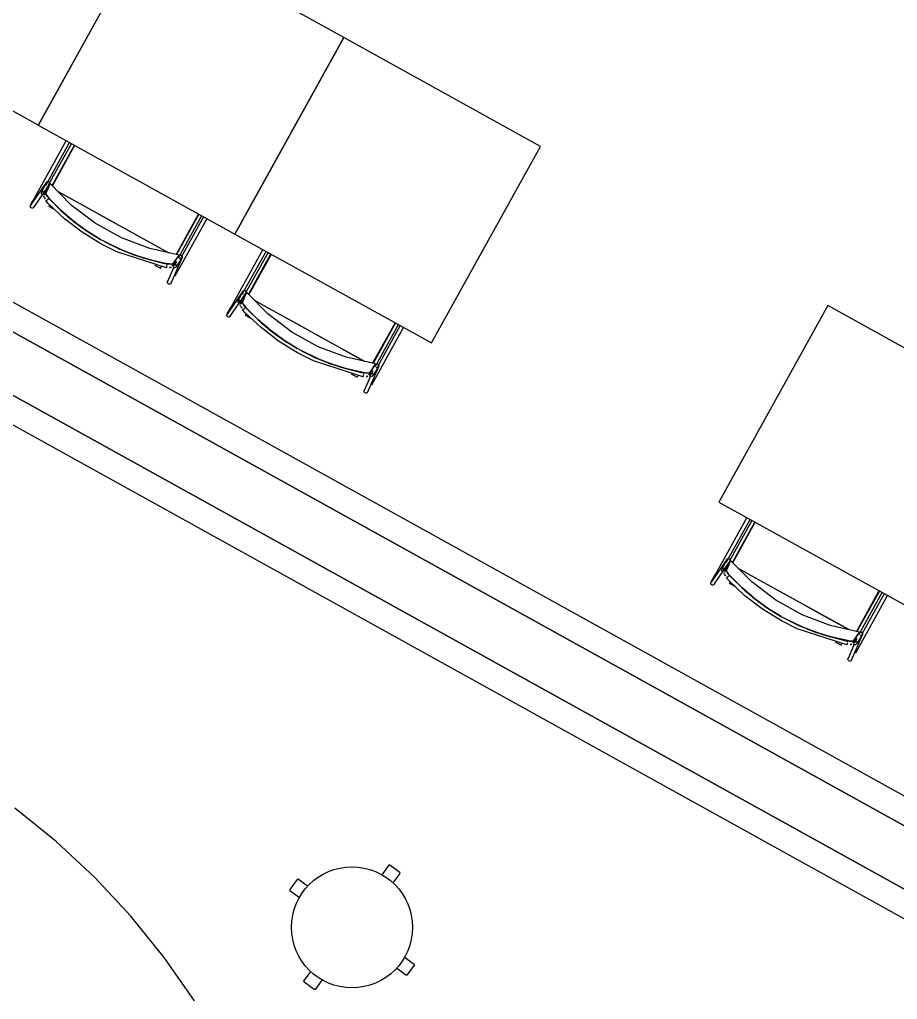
# Model space of a CAD drawing. Header units: metres. Extents: x 2.5 to 42.6, y 0.9 to 31.9.
# Drawn here: x 22.306 to 23.305, y 18.851 to 19.967 of the extents above; entities that cross this region are included whole.
import ezdxf

# ---------------------------------------------------------------- set-up
doc = ezdxf.new("R2010")
doc.units = ezdxf.units.M
doc.layers.add('ARREDI', color=9, linetype='Continuous')
doc.layers.add('PARETI_STRUTTURE', color=7, linetype='Continuous')

msp = doc.modelspace()

# ---------------------------------------------------------------- linework, layer by layer
at = {"layer": 'ARREDI'}
for points in [[(22.2275, 20.1946), (22.1034, 19.9708), (22.3273, 19.8467), (22.4513, 20.0706)], [(22.4513, 20.0706), (22.3272, 19.8467), (22.5511, 19.7226), (22.6752, 19.9465)], [(22.6752, 19.9465), (22.5511, 19.7226), (22.7749, 19.5986), (22.899, 19.8224)], [(23.2262, 19.6411), (23.1021, 19.4172), (23.3259, 19.2932), (23.45, 19.517)]]:
    msp.add_lwpolyline(points, close=True, dxfattribs=at)
for points in [[(22.3428, 19.778), (22.3683, 19.824)], [(22.4809, 19.6889), (22.4842, 19.6938), (22.4875, 19.6987), (22.4541, 19.7062), (22.422, 19.7184), (22.3921, 19.735), (22.3648, 19.7557), (22.3407, 19.7801), (22.3383, 19.7747), (22.3358, 19.7693), (22.336, 19.7684), (22.3367, 19.7669), (22.3381, 19.765), (22.3396, 19.7631)], [(22.3369, 19.7784), (22.3363, 19.7789), (22.336, 19.7796), (22.3359, 19.7803), (22.336, 19.781), (22.3362, 19.7815), (22.3362, 19.7815), (22.3364, 19.7817), (22.337, 19.7821), (22.3377, 19.7824)], [(22.3377, 19.7824), (22.3384, 19.7824), (22.3391, 19.7821), (22.3397, 19.7816), (22.34, 19.7809), (22.3402, 19.7802), (22.34, 19.7795)], [(22.3389, 19.7786), (22.3407, 19.7801)], [(22.3325, 19.7671), (22.3318, 19.7673), (22.3313, 19.7678), (22.3309, 19.7685), (22.3308, 19.7692), (22.3308, 19.7692), (22.3309, 19.7699), (22.331, 19.77), (22.3313, 19.7705), (22.3319, 19.771), (22.3326, 19.7712)], [(22.3326, 19.7712), (22.3333, 19.7712), (22.334, 19.7709), (22.3346, 19.7705), (22.335, 19.7698), (22.3351, 19.7691), (22.3351, 19.7691), (22.335, 19.7684), (22.3349, 19.7682), (22.3346, 19.7677), (22.334, 19.7673), (22.3333, 19.767)], [(22.3335, 19.7683), (22.3353, 19.7722), (22.336, 19.7737)], [(22.3396, 19.7631), (22.338, 19.7651), (22.3367, 19.767), (22.3359, 19.7684), (22.3358, 19.7693)], [(22.3366, 19.7751), (22.337, 19.776)], [(22.3494, 19.7712), (22.362, 19.7643), (22.3821, 19.7531), (22.4023, 19.7419), (22.4225, 19.7307), (22.4427, 19.7195), (22.4628, 19.7084), (22.4753, 19.7014)], [(22.4753, 19.7014), (22.3494, 19.7712)], [(22.3229, 19.7639), (22.3229, 19.7639)], [(22.3229, 19.7639), (22.323, 19.7639), (22.3232, 19.7638), (22.3237, 19.7635)], [(22.3237, 19.7635), (22.3242, 19.7632)], [(22.3338, 19.7644), (22.333, 19.7659)], [(22.333, 19.7659), (22.3337, 19.7645)], [(22.3351, 19.7625), (22.3343, 19.7637)], [(22.3343, 19.7637), (22.335, 19.7626)], [(22.3366, 19.7607), (22.3359, 19.7615)], [(22.336, 19.7602), (22.3362, 19.7604), (22.3366, 19.7607), (22.3371, 19.7611), (22.3377, 19.7616), (22.3382, 19.7621)], [(22.336, 19.7602), (22.336, 19.7602)], [(22.3382, 19.7621), (22.3387, 19.7626), (22.339, 19.7629), (22.3392, 19.763)], [(22.3832, 19.7257), (22.3681, 19.7366), (22.3533, 19.7493), (22.3396, 19.7631)], [(22.3397, 19.763), (22.3534, 19.7492), (22.3682, 19.7366), (22.3832, 19.7257)], [(22.3206, 19.7521), (22.3198, 19.7522), (22.3191, 19.7524), (22.3185, 19.7529), (22.3182, 19.7536), (22.3181, 19.7543), (22.3182, 19.7551), (22.3184, 19.7555), (22.3184, 19.7555), (22.3186, 19.7557), (22.3192, 19.7562), (22.3199, 19.7564)], [(22.3224, 19.7542), (22.3222, 19.7535), (22.322, 19.7531), (22.322, 19.753), (22.3218, 19.7528), (22.3213, 19.7524), (22.3206, 19.7522)], [(22.3401, 19.7561), (22.3397, 19.7555), (22.3394, 19.7549), (22.3392, 19.7545), (22.3391, 19.7543)], [(22.5101, 19.7454), (22.4846, 19.6994)], [(22.3982, 19.7165), (22.3839, 19.7252)], [(22.384, 19.7252), (22.3982, 19.7165)], [(22.4031, 19.7138), (22.4177, 19.7065)], [(22.4177, 19.7064), (22.4031, 19.7138)], [(22.4182, 19.7062), (22.436, 19.699), (22.4546, 19.6932), (22.4735, 19.6889)], [(22.4737, 19.6888), (22.4547, 19.6931), (22.4361, 19.699), (22.4183, 19.7062)], [(22.4845, 19.6912), (22.4836, 19.69), (22.4803, 19.6851)], [(22.4875, 19.6987), (22.4871, 19.6957), (22.4875, 19.6987)], [(22.4873, 19.6978), (22.4878, 19.6984), (22.4885, 19.6986), (22.4893, 19.6987), (22.49, 19.6985), (22.4906, 19.698), (22.491, 19.6974)], [(22.491, 19.6974), (22.4912, 19.6967), (22.4911, 19.6959), (22.491, 19.6957), (22.491, 19.6957), (22.4908, 19.6953), (22.4902, 19.6947), (22.4895, 19.6945), (22.4888, 19.6944), (22.488, 19.6946)], [(22.5666, 19.6539), (22.5921, 19.6999)], [(22.4664, 19.6837), (22.4666, 19.6839), (22.4668, 19.6843), (22.4671, 19.6849), (22.4675, 19.6855)], [(22.4734, 19.6864), (22.4733, 19.6857), (22.4732, 19.685), (22.4731, 19.6845), (22.4731, 19.6842), (22.4731, 19.6842), (22.4731, 19.6842), (22.4731, 19.6844)], [(22.4738, 19.6884), (22.4738, 19.6882), (22.4737, 19.6878), (22.4736, 19.6871)], [(22.4737, 19.6888), (22.4761, 19.6885), (22.4784, 19.6884), (22.4801, 19.6885), (22.4809, 19.6889)], [(22.4809, 19.6889), (22.4801, 19.6885), (22.4785, 19.6884), (22.4762, 19.6885), (22.4737, 19.6888)], [(22.4787, 19.6846), (22.4779, 19.6846), (22.4766, 19.6846)], [(22.4766, 19.6846), (22.4779, 19.6846)], [(22.4802, 19.6863), (22.4802, 19.687), (22.4805, 19.6875), (22.4806, 19.6877), (22.4811, 19.6882), (22.4811, 19.6882), (22.4818, 19.6884), (22.4825, 19.6885), (22.4832, 19.6882), (22.4838, 19.6878), (22.4842, 19.6872)], [(22.4842, 19.6872), (22.4844, 19.6864), (22.4843, 19.6857), (22.4841, 19.6852), (22.484, 19.685), (22.4835, 19.6846), (22.4835, 19.6845), (22.4828, 19.6843), (22.4821, 19.6842), (22.4813, 19.6845), (22.4807, 19.6849)], [(22.4744, 19.6668), (22.4743, 19.6676), (22.4744, 19.6683), (22.4744, 19.6685), (22.4744, 19.6686), (22.4747, 19.669), (22.4752, 19.6695)], [(22.4784, 19.6685), (22.4786, 19.6678), (22.4785, 19.6671), (22.4784, 19.6668), (22.4784, 19.6668), (22.4782, 19.6664), (22.4776, 19.6659), (22.4769, 19.6656), (22.4762, 19.6656), (22.4755, 19.6658), (22.4749, 19.6662), (22.4744, 19.6668)], [(22.4818, 19.6758), (22.4824, 19.6755)], [(22.4824, 19.6755), (22.4829, 19.6753), (22.4831, 19.6751)], [(22.4832, 19.6751), (22.4832, 19.6751)], [(22.5608, 19.6543), (22.5602, 19.6548), (22.5598, 19.6555), (22.5597, 19.6562), (22.5599, 19.657), (22.5601, 19.6574), (22.5601, 19.6574), (22.5602, 19.6576), (22.5608, 19.6581), (22.5615, 19.6583)], [(22.5615, 19.6583), (22.5623, 19.6583), (22.563, 19.658), (22.5635, 19.6575), (22.5639, 19.6569), (22.564, 19.6561), (22.5639, 19.6554)], [(22.5564, 19.643), (22.5557, 19.6433), (22.5551, 19.6437), (22.5547, 19.6444), (22.5546, 19.6451), (22.5546, 19.6452), (22.5548, 19.6458), (22.5548, 19.646), (22.5551, 19.6465), (22.5557, 19.6469), (22.5564, 19.6471)], [(22.5564, 19.6471), (22.5572, 19.6471), (22.5579, 19.6469), (22.5585, 19.6464), (22.5588, 19.6457), (22.5589, 19.645), (22.5589, 19.645), (22.5588, 19.6443), (22.5588, 19.6442), (22.5584, 19.6437), (22.5578, 19.6432), (22.5571, 19.643)], [(22.5574, 19.6442), (22.5591, 19.6481), (22.5598, 19.6496)], [(22.7047, 19.5648), (22.708, 19.5697), (22.7113, 19.5746), (22.6779, 19.5822), (22.6459, 19.5943), (22.6159, 19.611), (22.5886, 19.6317), (22.5645, 19.656), (22.5621, 19.6506), (22.5597, 19.6452), (22.5598, 19.6443), (22.5606, 19.6428), (22.5619, 19.6409), (22.5635, 19.6391)], [(22.5605, 19.6511), (22.5608, 19.652)], [(22.5628, 19.6545), (22.5645, 19.656)], [(22.5733, 19.6472), (22.5858, 19.6402), (22.6059, 19.6291), (22.6261, 19.6179), (22.6463, 19.6067), (22.6665, 19.5955), (22.6866, 19.5843), (22.6992, 19.5774)], [(22.6992, 19.5774), (22.5733, 19.6471)], [(22.5468, 19.6398), (22.5468, 19.6399), (22.5468, 19.6398), (22.5471, 19.6397), (22.5475, 19.6394)], [(22.5475, 19.6394), (22.5481, 19.6391)], [(22.5568, 19.6419), (22.5576, 19.6404)], [(22.5576, 19.6404), (22.5569, 19.6419)], [(22.5589, 19.6385), (22.5581, 19.6396)], [(22.5581, 19.6396), (22.5589, 19.6385)], [(22.5635, 19.6391), (22.5618, 19.641), (22.5605, 19.6429), (22.5598, 19.6444), (22.5597, 19.6452)], [(22.5605, 19.6366), (22.5598, 19.6375)], [(22.5599, 19.6361), (22.5598, 19.6361)], [(22.5599, 19.6361), (22.5601, 19.6363), (22.5605, 19.6366), (22.561, 19.6371), (22.5615, 19.6376), (22.5621, 19.6381)], [(22.5621, 19.6381), (22.5625, 19.6385), (22.5629, 19.6388), (22.563, 19.639)], [(22.622, 19.5924), (22.6078, 19.6011), (22.592, 19.6126), (22.5772, 19.6252), (22.5635, 19.6391)], [(22.5636, 19.639), (22.5773, 19.6252), (22.592, 19.6125), (22.6078, 19.6011), (22.622, 19.5924)], [(22.5444, 19.6281), (22.5437, 19.6281), (22.543, 19.6284), (22.5424, 19.6289), (22.542, 19.6295), (22.5419, 19.6303), (22.542, 19.631), (22.5423, 19.6314), (22.5423, 19.6314), (22.5424, 19.6316), (22.543, 19.6321), (22.5437, 19.6323)], [(22.5462, 19.6302), (22.5461, 19.6294), (22.5458, 19.629), (22.5458, 19.629), (22.5457, 19.6288), (22.5451, 19.6283), (22.5444, 19.6281)], [(22.564, 19.6321), (22.5636, 19.6314), (22.5633, 19.6308), (22.563, 19.6304), (22.5629, 19.6302)], [(22.7339, 19.6213), (22.7084, 19.5753)], [(22.6269, 19.5897), (22.6415, 19.5824)], [(22.6415, 19.5824), (22.6269, 19.5897)], [(22.6421, 19.5821), (22.6599, 19.5749), (22.6784, 19.5691), (22.6974, 19.5648)], [(22.6975, 19.5648), (22.6785, 19.5691), (22.6599, 19.5749), (22.6421, 19.5821)], [(22.7113, 19.5746), (22.7109, 19.5717), (22.7113, 19.5746)], [(22.7111, 19.5738), (22.7117, 19.5743), (22.7124, 19.5746), (22.7131, 19.5746), (22.7138, 19.5744), (22.7144, 19.5739), (22.7149, 19.5733)], [(22.7149, 19.5733), (22.715, 19.5726), (22.7149, 19.5718), (22.7149, 19.5716), (22.7149, 19.5716), (22.7146, 19.5712), (22.7141, 19.5707), (22.7134, 19.5704), (22.7126, 19.5703), (22.7119, 19.5706)], [(22.6903, 19.5596), (22.6904, 19.5598), (22.6906, 19.5603), (22.691, 19.5608), (22.6913, 19.5615)], [(22.6973, 19.5623), (22.6972, 19.5616), (22.697, 19.5609), (22.697, 19.5604), (22.6969, 19.5602), (22.6969, 19.5601), (22.6969, 19.5601), (22.697, 19.5604)], [(22.6976, 19.5644), (22.6976, 19.5641), (22.6975, 19.5637), (22.6974, 19.5631)], [(22.6975, 19.5648), (22.6999, 19.5644), (22.7022, 19.5643), (22.7039, 19.5645), (22.7047, 19.5648)], [(22.7047, 19.5648), (22.704, 19.5645), (22.7023, 19.5643), (22.7, 19.5644), (22.6975, 19.5648)], [(22.7026, 19.5606), (22.7017, 19.5605), (22.7005, 19.5605)], [(22.7005, 19.5605), (22.7018, 19.5605)], [(22.704, 19.5622), (22.7041, 19.5629), (22.7043, 19.5635), (22.7044, 19.5636), (22.7049, 19.5641), (22.7049, 19.5641), (22.7056, 19.5644), (22.7064, 19.5644), (22.7071, 19.5642), (22.7077, 19.5637), (22.7081, 19.5631)], [(22.7083, 19.5671), (22.7075, 19.5659), (22.7042, 19.561)], [(22.7081, 19.5631), (22.7083, 19.5624), (22.7082, 19.5616), (22.7079, 19.5611), (22.7079, 19.561), (22.7074, 19.5605), (22.7073, 19.5605), (22.7066, 19.5602), (22.7059, 19.5602), (22.7052, 19.5604), (22.7046, 19.5609)], [(22.6983, 19.5428), (22.6981, 19.5435), (22.6982, 19.5443), (22.6983, 19.5445), (22.6983, 19.5445), (22.6985, 19.5449), (22.6991, 19.5454)], [(22.7057, 19.5518), (22.7063, 19.5514)], [(22.7063, 19.5514), (22.7067, 19.5512), (22.707, 19.551)], [(22.707, 19.551), (22.707, 19.551)], [(22.7023, 19.5445), (22.7024, 19.5437), (22.7023, 19.543), (22.7023, 19.5428), (22.7023, 19.5427), (22.702, 19.5423), (22.7015, 19.5418), (22.7008, 19.5415), (22.7, 19.5415), (22.6993, 19.5417), (22.6987, 19.5422), (22.6983, 19.5428)], [(23.1176, 19.3485), (23.1431, 19.3945)], [(23.1118, 19.3489), (23.1112, 19.3494), (23.1108, 19.3501), (23.1107, 19.3508), (23.1109, 19.3516), (23.1111, 19.352), (23.1111, 19.352), (23.1112, 19.3522), (23.1118, 19.3527), (23.1125, 19.3529)], [(23.2557, 19.2594), (23.259, 19.2643), (23.2623, 19.2692), (23.2289, 19.2768), (23.1969, 19.2889), (23.1669, 19.3056), (23.1396, 19.3263), (23.1155, 19.3506), (23.1131, 19.3452), (23.1107, 19.3398), (23.1108, 19.3389), (23.1116, 19.3374), (23.1129, 19.3355), (23.1145, 19.3337)], [(23.1115, 19.3457), (23.1119, 19.3466)], [(23.1125, 19.3529), (23.1133, 19.3529), (23.114, 19.3526), (23.1145, 19.3521), (23.1149, 19.3515), (23.115, 19.3507), (23.1149, 19.35)], [(23.1138, 19.3491), (23.1155, 19.3506)], [(23.0978, 19.3344), (23.0978, 19.3345), (23.0978, 19.3344), (23.0981, 19.3343), (23.0985, 19.334)], [(23.0985, 19.334), (23.0991, 19.3337)], [(23.1072, 19.3377), (23.1067, 19.3379), (23.1061, 19.3383), (23.1057, 19.339), (23.1056, 19.3397), (23.1056, 19.3398), (23.1058, 19.3404), (23.1058, 19.3406), (23.1062, 19.3411), (23.1067, 19.3415), (23.1074, 19.3417)], [(23.1074, 19.3417), (23.1082, 19.3417), (23.1089, 19.3415), (23.1095, 19.341), (23.1098, 19.3403), (23.11, 19.3396), (23.11, 19.3396), (23.1098, 19.3389), (23.1098, 19.3388), (23.1094, 19.3383), (23.1089, 19.3378), (23.1084, 19.3377)], [(23.1078, 19.3365), (23.1086, 19.335)], [(23.1086, 19.335), (23.1079, 19.3365)], [(23.1084, 19.3388), (23.1101, 19.3427), (23.1108, 19.3442)], [(23.1099, 19.3331), (23.1091, 19.3342)], [(23.1091, 19.3342), (23.1099, 19.3331)], [(23.1145, 19.3337), (23.1128, 19.3356), (23.1115, 19.3375), (23.1108, 19.339), (23.1107, 19.3398)], [(23.1131, 19.3327), (23.1135, 19.3331), (23.1139, 19.3334), (23.114, 19.3336)], [(23.173, 19.287), (23.1588, 19.2957), (23.143, 19.3072), (23.1282, 19.3198), (23.1145, 19.3337)], [(23.1146, 19.3336), (23.1283, 19.3198), (23.143, 19.3071), (23.1588, 19.2957), (23.173, 19.287)], [(23.1243, 19.3418), (23.1368, 19.3348), (23.1569, 19.3237), (23.1771, 19.3125), (23.1973, 19.3013), (23.2175, 19.2901), (23.2376, 19.2789), (23.2502, 19.272)], [(23.2502, 19.272), (23.1243, 19.3417)], [(23.0954, 19.3227), (23.0947, 19.3227), (23.094, 19.323), (23.0934, 19.3235), (23.093, 19.3241), (23.0929, 19.3249), (23.093, 19.3256), (23.0933, 19.326), (23.0933, 19.326), (23.0934, 19.3262), (23.094, 19.3267), (23.0947, 19.3269)], [(23.0972, 19.3247), (23.0971, 19.324), (23.0968, 19.3236), (23.0968, 19.3236), (23.0967, 19.3234), (23.0961, 19.3229), (23.0954, 19.3227)], [(23.1115, 19.3312), (23.1108, 19.3321)], [(23.1109, 19.3307), (23.1108, 19.3307)], [(23.1109, 19.3307), (23.1111, 19.3309), (23.1115, 19.3312), (23.112, 19.3317), (23.1125, 19.3322), (23.1131, 19.3327)], [(23.115, 19.3267), (23.1146, 19.326), (23.1143, 19.3254), (23.114, 19.325), (23.1139, 19.3248)], [(23.2849, 19.3159), (23.2594, 19.2699)], [(23.1779, 19.2843), (23.1925, 19.277)], [(23.1925, 19.277), (23.1779, 19.2843)], [(23.1931, 19.2767), (23.2109, 19.2695), (23.2294, 19.2637), (23.2484, 19.2594)], [(23.2485, 19.2594), (23.2295, 19.2637), (23.2109, 19.2695), (23.1931, 19.2767)], [(23.2623, 19.2692), (23.2619, 19.2663)], [(23.2619, 19.2662), (23.2623, 19.2692)], [(23.2621, 19.2684), (23.2627, 19.2689), (23.2634, 19.2692), (23.2641, 19.2692), (23.2648, 19.269), (23.2654, 19.2685), (23.2659, 19.2679)], [(23.2659, 19.2679), (23.266, 19.2672), (23.2659, 19.2664), (23.2659, 19.2662), (23.2659, 19.2662), (23.2656, 19.2658), (23.2651, 19.2653), (23.2644, 19.265), (23.2636, 19.2649), (23.2629, 19.2652)], [(23.2413, 19.2542), (23.2414, 19.2544), (23.2416, 19.2548), (23.242, 19.2554), (23.2423, 19.2561)], [(23.2483, 19.2569), (23.2482, 19.2562), (23.2481, 19.2555), (23.248, 19.255), (23.2479, 19.2548), (23.2479, 19.2547), (23.2479, 19.2547), (23.248, 19.255)], [(23.2486, 19.259), (23.2486, 19.2587), (23.2485, 19.2583), (23.2484, 19.2577)], [(23.2485, 19.2594), (23.2509, 19.259), (23.2532, 19.2589), (23.2549, 19.2591), (23.2557, 19.2594)], [(23.2557, 19.2594), (23.255, 19.2591), (23.2533, 19.2589), (23.2511, 19.259), (23.2485, 19.2594)], [(23.2536, 19.2552), (23.2527, 19.2551), (23.2515, 19.2551)], [(23.2515, 19.2551), (23.2528, 19.2551)], [(23.255, 19.2568), (23.2551, 19.2575), (23.2553, 19.2581), (23.2554, 19.2582), (23.2559, 19.2587), (23.2559, 19.2587), (23.2566, 19.259), (23.2574, 19.259), (23.2581, 19.2588), (23.2587, 19.2583), (23.2591, 19.2577)], [(23.2593, 19.2617), (23.2585, 19.2605), (23.2552, 19.2556)], [(23.2591, 19.2577), (23.2593, 19.257), (23.2592, 19.2562), (23.259, 19.2557), (23.2589, 19.2556), (23.2584, 19.2551), (23.2583, 19.2551), (23.2576, 19.2548), (23.2569, 19.2548), (23.2562, 19.255), (23.2556, 19.2555)], [(23.2567, 19.2464), (23.2573, 19.246)], [(23.2573, 19.246), (23.2577, 19.2458), (23.258, 19.2456)], [(23.258, 19.2456), (23.258, 19.2456)], [(23.2493, 19.2374), (23.2491, 19.2381), (23.2492, 19.2388), (23.2493, 19.2391), (23.2493, 19.2391), (23.2495, 19.2395), (23.2501, 19.24)], [(23.2533, 19.2391), (23.2534, 19.2383), (23.2533, 19.2376), (23.2533, 19.2374), (23.2533, 19.2373), (23.253, 19.2369), (23.2525, 19.2364), (23.2518, 19.2361), (23.251, 19.2361), (23.2503, 19.2363), (23.2497, 19.2368), (23.2493, 19.2374)], [(22.5051, 18.8492), (22.4705, 18.8986), (22.4326, 18.9455), (22.3915, 18.9896), (22.3474, 19.0307), (22.3006, 19.0686)], [(22.7264, 19.0036), (22.7185, 18.9927)], [(22.7275, 19.0037), (22.7264, 19.0036)], [(22.7389, 18.9954), (22.7275, 19.0037)], [(22.6219, 18.9874), (22.6135, 18.9759)], [(22.623, 18.9876), (22.6219, 18.9874)], [(22.6338, 18.9796), (22.623, 18.9876)], [(22.7312, 18.9834), (22.7391, 18.9943)], [(22.7391, 18.9943), (22.739, 18.9954)], [(22.6135, 18.9759), (22.6137, 18.9749)], [(22.6137, 18.9748), (22.6245, 18.9669)], [(22.7443, 18.8988), (22.7551, 18.8909)], [(22.7553, 18.8898), (22.7469, 18.8783)], [(22.7551, 18.8909), (22.7553, 18.8898)], [(22.6297, 18.8714), (22.6376, 18.8823)], [(22.7458, 18.8782), (22.735, 18.8861)], [(22.7469, 18.8783), (22.7458, 18.8782)], [(22.6299, 18.8703), (22.6297, 18.8714)], [(22.6413, 18.862), (22.6299, 18.8703)], [(22.6503, 18.873), (22.6424, 18.8621)], [(22.6424, 18.8621), (22.6413, 18.862)]]:
    msp.add_lwpolyline(points, dxfattribs=at)
msp.add_circle((22.6844, 18.9328), 0.0689, dxfattribs=at)
at = {"layer": 'PARETI_STRUTTURE'}
for points in [[(21.8543, 19.8908), (21.84, 19.865), (24.0567, 18.6363), (24.0711, 18.6621)], [(24.0711, 18.6621), (21.8801, 19.8765)], [(24.0567, 18.6363), (21.84, 19.865)], [(22.359, 19.8291), (22.3229, 19.7639)], [(22.3357, 19.7781), (22.3628, 19.827)], [(22.365, 19.8258), (22.339, 19.779)], [(22.3432, 19.7775), (22.3688, 19.8237)], [(21.8353, 19.7955), (24.0813, 18.5506), (24.1119, 18.6057)], [(24.0813, 18.5506), (21.8353, 19.7955)], [(22.3362, 19.7815), (22.3184, 19.7555)], [(22.331, 19.77), (22.336, 19.7807)], [(21.821, 19.7697), (24.067, 18.5248)], [(22.322, 19.753), (22.3398, 19.779)], [(22.3353, 19.7722), (22.3344, 19.7706)], [(22.3399, 19.7788), (22.3399, 19.7787), (22.3398, 19.7786), (22.3397, 19.7785), (22.3397, 19.7783), (22.3396, 19.7782), (22.3396, 19.7781), (22.3395, 19.778), (22.3395, 19.7779), (22.3394, 19.7777), (22.3394, 19.7776), (22.3393, 19.7775), (22.3392, 19.7774), (22.3392, 19.7773), (22.3391, 19.7771), (22.3391, 19.777), (22.339, 19.7769), (22.339, 19.7768), (22.3389, 19.7767), (22.3388, 19.7766), (22.3388, 19.7764), (22.3387, 19.7763), (22.3387, 19.7762), (22.3386, 19.7761), (22.3386, 19.776), (22.3385, 19.7758), (22.3385, 19.7757), (22.3384, 19.7756), (22.3383, 19.7755), (22.3383, 19.7754), (22.3382, 19.7753), (22.3382, 19.7751), (22.3381, 19.775), (22.3381, 19.7749), (22.338, 19.7748), (22.338, 19.7747), (22.3379, 19.7746), (22.3378, 19.7744), (22.3378, 19.7743), (22.3377, 19.7742), (22.3377, 19.7741), (22.3376, 19.774), (22.3376, 19.7738), (22.3375, 19.7737), (22.3374, 19.7736), (22.3374, 19.7735), (22.3373, 19.7734), (22.3373, 19.7732), (22.3372, 19.7731), (22.3372, 19.773), (22.3371, 19.7729), (22.3371, 19.7728), (22.337, 19.7726), (22.3369, 19.7725), (22.3369, 19.7724), (22.3368, 19.7723), (22.3368, 19.7722), (22.3367, 19.7721), (22.3367, 19.7719), (22.3366, 19.7718), (22.3366, 19.7717), (22.3365, 19.7716), (22.3364, 19.7715), (22.3364, 19.7713), (22.3363, 19.7712), (22.3363, 19.7711), (22.3362, 19.771), (22.3362, 19.7709), (22.3361, 19.7707), (22.3361, 19.7706), (22.336, 19.7705), (22.3359, 19.7704), (22.3359, 19.7703), (22.3358, 19.7702), (22.3358, 19.77), (22.3357, 19.7699), (22.3356, 19.7698), (22.3356, 19.7697), (22.3355, 19.7696), (22.3355, 19.7694), (22.3354, 19.7693), (22.3354, 19.7692), (22.3353, 19.7691), (22.3353, 19.769), (22.3352, 19.7689), (22.3351, 19.7687), (22.3351, 19.7686), (22.335, 19.7685), (22.335, 19.7684), (22.3349, 19.7683), (22.3349, 19.7682)], [(22.3183, 19.7553), (22.3189, 19.7565), (22.3196, 19.7579), (22.3212, 19.7608), (22.3229, 19.7639)], [(22.3985, 19.7113), (22.377, 19.7247), (22.357, 19.7401), (22.3386, 19.7574), (22.336, 19.7602)], [(22.3392, 19.763), (22.3573, 19.7456), (22.3769, 19.73), (22.3981, 19.7165), (22.4006, 19.7151)], [(22.339, 19.7542), (22.3453, 19.7508)], [(22.4832, 19.6751), (22.5193, 19.7403)], [(22.5096, 19.7457), (22.484, 19.6995)], [(22.4871, 19.6962), (22.5134, 19.7436)], [(22.5155, 19.7424), (22.4899, 19.6962)], [(22.4006, 19.7151), (22.4231, 19.7041), (22.4466, 19.6954), (22.4709, 19.689), (22.4738, 19.6885)], [(22.4731, 19.6842), (22.4166, 19.7022), (22.3985, 19.7113)], [(22.5829, 19.705), (22.5468, 19.6398)], [(22.5595, 19.654), (22.5867, 19.7029)], [(22.5888, 19.7017), (22.5629, 19.6549)], [(22.4784, 19.6668), (22.491, 19.6957)], [(22.4805, 19.6875), (22.4868, 19.6974)], [(22.4841, 19.6906), (22.4822, 19.6863)], [(22.491, 19.6957), (22.4905, 19.6951), (22.4904, 19.695), (22.4903, 19.6948), (22.4902, 19.6947), (22.4902, 19.6946), (22.4901, 19.6945), (22.49, 19.6944), (22.49, 19.6943), (22.4899, 19.6942), (22.4898, 19.6941), (22.4897, 19.694), (22.4897, 19.6939), (22.4896, 19.6937), (22.4895, 19.6936), (22.4895, 19.6935), (22.4894, 19.6934), (22.4893, 19.6933), (22.4892, 19.6932), (22.4892, 19.6931), (22.4891, 19.693), (22.489, 19.6929), (22.489, 19.6927), (22.4889, 19.6926), (22.4888, 19.6925), (22.4887, 19.6924), (22.4887, 19.6923), (22.4886, 19.6922), (22.4885, 19.6921), (22.4885, 19.692), (22.4884, 19.6919), (22.4883, 19.6918), (22.4883, 19.6916), (22.4882, 19.6915), (22.4881, 19.6914), (22.488, 19.6913), (22.488, 19.6912), (22.4879, 19.6911), (22.4878, 19.691), (22.4878, 19.6909), (22.4877, 19.6908), (22.4876, 19.6906), (22.4876, 19.6905), (22.4875, 19.6904), (22.4874, 19.6903), (22.4873, 19.6902), (22.4873, 19.6901), (22.4872, 19.69), (22.4871, 19.6899), (22.4871, 19.6898), (22.487, 19.6897), (22.4869, 19.6895), (22.4868, 19.6894), (22.4868, 19.6893), (22.4867, 19.6892), (22.4866, 19.6891), (22.4866, 19.689), (22.4865, 19.6889), (22.4864, 19.6888), (22.4863, 19.6887), (22.4863, 19.6885), (22.4862, 19.6884), (22.4861, 19.6883), (22.4861, 19.6882), (22.486, 19.6881), (22.4859, 19.688), (22.4858, 19.6879), (22.4858, 19.6878), (22.4857, 19.6877), (22.4856, 19.6876), (22.4856, 19.6875), (22.4855, 19.6873), (22.4854, 19.6872), (22.4854, 19.6871), (22.4853, 19.687), (22.4852, 19.6869), (22.4851, 19.6868), (22.4851, 19.6867), (22.485, 19.6866), (22.4849, 19.6865), (22.4849, 19.6863), (22.4848, 19.6862), (22.4847, 19.6861), (22.4846, 19.686), (22.4846, 19.6859), (22.4845, 19.6858), (22.4844, 19.6857), (22.4844, 19.6856), (22.4843, 19.6855), (22.4842, 19.6854), (22.4841, 19.6852), (22.4841, 19.6852)], [(22.487, 19.6974), (22.4866, 19.6964)], [(22.4898, 19.696), (22.4884, 19.6934)], [(22.567, 19.6535), (22.5926, 19.6996)], [(22.4597, 19.6873), (22.4664, 19.6836)], [(22.4815, 19.6848), (22.4744, 19.6685)], [(22.4827, 19.6883), (22.4832, 19.6892)], [(22.5601, 19.6574), (22.5423, 19.6314)], [(22.5458, 19.629), (22.5637, 19.655)], [(22.5548, 19.646), (22.5598, 19.6566)], [(22.5591, 19.6481), (22.5582, 19.6465)], [(22.5638, 19.6547), (22.5637, 19.6546), (22.5636, 19.6545), (22.5636, 19.6544), (22.5635, 19.6543), (22.5635, 19.6541), (22.5634, 19.654), (22.5634, 19.6539), (22.5633, 19.6538), (22.5633, 19.6537), (22.5632, 19.6536), (22.5631, 19.6534), (22.5631, 19.6533), (22.563, 19.6532), (22.563, 19.6531), (22.5629, 19.653), (22.5629, 19.6528), (22.5628, 19.6527), (22.5627, 19.6526), (22.5627, 19.6525), (22.5626, 19.6524), (22.5626, 19.6523), (22.5625, 19.6521), (22.5625, 19.652), (22.5624, 19.6519), (22.5624, 19.6518), (22.5623, 19.6517), (22.5622, 19.6515), (22.5622, 19.6514), (22.5621, 19.6513), (22.5621, 19.6512), (22.562, 19.6511), (22.562, 19.651), (22.5619, 19.6508), (22.5619, 19.6507), (22.5618, 19.6506), (22.5617, 19.6505), (22.5617, 19.6504), (22.5616, 19.6502), (22.5616, 19.6501), (22.5615, 19.65), (22.5615, 19.6499), (22.5614, 19.6498), (22.5614, 19.6496), (22.5613, 19.6495), (22.5612, 19.6494), (22.5612, 19.6493), (22.5611, 19.6492), (22.5611, 19.6491), (22.561, 19.6489), (22.561, 19.6488), (22.5609, 19.6487), (22.5608, 19.6486), (22.5608, 19.6485), (22.5607, 19.6483), (22.5607, 19.6482), (22.5606, 19.6481), (22.5606, 19.648), (22.5605, 19.6479), (22.5605, 19.6477), (22.5604, 19.6476), (22.5603, 19.6475), (22.5603, 19.6474), (22.5602, 19.6473), (22.5602, 19.6471), (22.5601, 19.647), (22.5601, 19.6469), (22.56, 19.6468), (22.56, 19.6467), (22.5599, 19.6466), (22.5598, 19.6464), (22.5598, 19.6463), (22.5597, 19.6462), (22.5597, 19.6461), (22.5596, 19.646), (22.5595, 19.6459), (22.5595, 19.6457), (22.5594, 19.6456), (22.5594, 19.6455), (22.5593, 19.6454), (22.5593, 19.6453), (22.5592, 19.6451), (22.5592, 19.645), (22.5591, 19.6449), (22.559, 19.6448), (22.559, 19.6447), (22.5589, 19.6446), (22.5589, 19.6444), (22.5588, 19.6443), (22.5588, 19.6442), (22.5588, 19.6442)], [(22.5421, 19.6312), (22.5427, 19.6324), (22.5435, 19.6338), (22.545, 19.6367), (22.5468, 19.6398)], [(22.6224, 19.5873), (22.6009, 19.6006), (22.5808, 19.616), (22.5624, 19.6333), (22.5598, 19.6361)], [(22.5631, 19.639), (22.5811, 19.6215), (22.6008, 19.606), (22.6219, 19.5925), (22.6245, 19.591)], [(22.5629, 19.6302), (22.5691, 19.6267)], [(22.707, 19.551), (22.7432, 19.6162)], [(22.7334, 19.6216), (22.7078, 19.5754)], [(22.711, 19.5722), (22.7372, 19.6195)], [(22.7394, 19.6183), (22.7138, 19.5721)], [(22.6245, 19.5911), (22.647, 19.58), (22.6705, 19.5713), (22.6947, 19.565), (22.6976, 19.5644)], [(22.6969, 19.5601), (22.6404, 19.5782), (22.6224, 19.5873)], [(22.7023, 19.5427), (22.7148, 19.5716)], [(22.7043, 19.5635), (22.7107, 19.5733)], [(22.7149, 19.5716), (22.7143, 19.571), (22.7142, 19.5709), (22.7142, 19.5708), (22.7141, 19.5707), (22.714, 19.5705), (22.7139, 19.5704), (22.7139, 19.5703), (22.7138, 19.5702), (22.7137, 19.5701), (22.7137, 19.57), (22.7136, 19.5699), (22.7135, 19.5698), (22.7135, 19.5697), (22.7134, 19.5696), (22.7133, 19.5695), (22.7132, 19.5693), (22.7132, 19.5692), (22.7131, 19.5691), (22.713, 19.569), (22.713, 19.5689), (22.7129, 19.5688), (22.7128, 19.5687), (22.7127, 19.5686), (22.7127, 19.5685), (22.7126, 19.5683), (22.7125, 19.5682), (22.7125, 19.5681), (22.7124, 19.568), (22.7123, 19.5679), (22.7122, 19.5678), (22.7122, 19.5677), (22.7121, 19.5676), (22.712, 19.5675), (22.712, 19.5674), (22.7119, 19.5672), (22.7118, 19.5671), (22.7117, 19.567), (22.7117, 19.5669), (22.7116, 19.5668), (22.7115, 19.5667), (22.7115, 19.5666), (22.7114, 19.5665), (22.7113, 19.5664), (22.7113, 19.5662), (22.7112, 19.5661), (22.7111, 19.566), (22.711, 19.5659), (22.711, 19.5658), (22.7109, 19.5657), (22.7108, 19.5656), (22.7108, 19.5655), (22.7107, 19.5654), (22.7106, 19.5653), (22.7105, 19.5651), (22.7105, 19.565), (22.7104, 19.5649), (22.7103, 19.5648), (22.7103, 19.5647), (22.7102, 19.5646), (22.7101, 19.5645), (22.71, 19.5644), (22.71, 19.5643), (22.7099, 19.5641), (22.7098, 19.564), (22.7098, 19.5639), (22.7097, 19.5638), (22.7096, 19.5637), (22.7095, 19.5636), (22.7095, 19.5635), (22.7094, 19.5634), (22.7093, 19.5633), (22.7093, 19.5632), (22.7092, 19.563), (22.7091, 19.5629), (22.709, 19.5628), (22.709, 19.5627), (22.7089, 19.5626), (22.7088, 19.5625), (22.7088, 19.5624), (22.7087, 19.5623), (22.7086, 19.5622), (22.7086, 19.562), (22.7085, 19.5619), (22.7084, 19.5618), (22.7083, 19.5617), (22.7083, 19.5616), (22.7082, 19.5615), (22.7081, 19.5614), (22.7081, 19.5613), (22.708, 19.5612), (22.7079, 19.5611)], [(22.7109, 19.5733), (22.7105, 19.5724)], [(22.7137, 19.5719), (22.7122, 19.5694)], [(22.6836, 19.5633), (22.6903, 19.5596)], [(22.7054, 19.5607), (22.6983, 19.5445)], [(22.7079, 19.5665), (22.706, 19.5622)], [(22.7066, 19.5642), (22.7071, 19.5652)], [(23.1339, 19.3996), (23.0978, 19.3344)], [(23.1105, 19.3486), (23.1377, 19.3975)], [(23.1398, 19.3963), (23.1139, 19.3495)], [(23.118, 19.3481), (23.1436, 19.3942)], [(23.1111, 19.352), (23.0933, 19.326)], [(23.0968, 19.3236), (23.1147, 19.3496)], [(23.1058, 19.3406), (23.1109, 19.3512)], [(23.1148, 19.3493), (23.1147, 19.3492), (23.1146, 19.3491), (23.1146, 19.349), (23.1145, 19.3489), (23.1145, 19.3487), (23.1144, 19.3486), (23.1144, 19.3485), (23.1143, 19.3484), (23.1143, 19.3483), (23.1142, 19.3482), (23.1141, 19.348), (23.1141, 19.3479), (23.114, 19.3478), (23.114, 19.3477), (23.1139, 19.3476), (23.1139, 19.3474), (23.1138, 19.3473), (23.1137, 19.3472), (23.1137, 19.3471), (23.1136, 19.347), (23.1136, 19.3469), (23.1135, 19.3467), (23.1135, 19.3466), (23.1134, 19.3465), (23.1134, 19.3464), (23.1133, 19.3463), (23.1132, 19.3461), (23.1132, 19.346), (23.1131, 19.3459), (23.1131, 19.3458), (23.113, 19.3457), (23.113, 19.3456), (23.1129, 19.3454), (23.1129, 19.3453), (23.1128, 19.3452), (23.1127, 19.3451), (23.1127, 19.345), (23.1126, 19.3448), (23.1126, 19.3447), (23.1125, 19.3446), (23.1125, 19.3445), (23.1124, 19.3444), (23.1123, 19.3442), (23.1123, 19.3441), (23.1122, 19.344), (23.1122, 19.3439), (23.1121, 19.3438), (23.1121, 19.3436), (23.112, 19.3435), (23.112, 19.3434), (23.1119, 19.3433), (23.1118, 19.3432), (23.1118, 19.3431), (23.1117, 19.3429), (23.1117, 19.3428), (23.1116, 19.3427), (23.1116, 19.3426), (23.1115, 19.3425), (23.1115, 19.3423), (23.1114, 19.3422), (23.1113, 19.3421), (23.1113, 19.342), (23.1112, 19.3419), (23.1112, 19.3417), (23.1111, 19.3416), (23.1111, 19.3415), (23.111, 19.3414), (23.111, 19.3413), (23.1109, 19.3412), (23.1108, 19.341), (23.1108, 19.3409), (23.1107, 19.3408), (23.1107, 19.3407), (23.1106, 19.3406), (23.1106, 19.3405), (23.1105, 19.3403), (23.1104, 19.3402), (23.1104, 19.3401), (23.1103, 19.34), (23.1103, 19.3399), (23.1102, 19.3397), (23.1102, 19.3396), (23.1101, 19.3395), (23.1101, 19.3394), (23.11, 19.3393), (23.1099, 19.3391), (23.1099, 19.339), (23.1098, 19.3389), (23.1098, 19.3388), (23.1098, 19.3388)], [(23.0931, 19.3258), (23.0937, 19.327), (23.0945, 19.3284), (23.096, 19.3313), (23.0978, 19.3344)], [(23.1101, 19.3427), (23.1092, 19.3411)], [(23.1141, 19.3336), (23.1321, 19.3161), (23.1518, 19.3006), (23.1729, 19.2871), (23.1755, 19.2856)], [(23.1734, 19.2819), (23.1519, 19.2952), (23.1318, 19.3106), (23.1134, 19.3279), (23.1108, 19.3307)], [(23.1139, 19.3248), (23.1201, 19.3213)], [(23.2844, 19.3162), (23.2588, 19.27)], [(23.262, 19.2668), (23.2882, 19.3141)], [(23.2904, 19.3129), (23.2648, 19.2667)], [(23.258, 19.2456), (23.2942, 19.3108)], [(23.2479, 19.2547), (23.1914, 19.2728), (23.1734, 19.2819)], [(23.1755, 19.2857), (23.198, 19.2746), (23.2215, 19.2659), (23.2457, 19.2596), (23.2486, 19.259)], [(23.2533, 19.2373), (23.2658, 19.2662)], [(23.2553, 19.2581), (23.2617, 19.2679)], [(23.2659, 19.2662), (23.2653, 19.2656), (23.2652, 19.2655), (23.2652, 19.2654), (23.2651, 19.2653), (23.265, 19.2651), (23.2649, 19.265), (23.2649, 19.2649), (23.2648, 19.2648), (23.2647, 19.2647), (23.2647, 19.2646), (23.2646, 19.2645), (23.2645, 19.2644), (23.2645, 19.2643), (23.2644, 19.2642), (23.2643, 19.264), (23.2642, 19.2639), (23.2642, 19.2638), (23.2641, 19.2637), (23.264, 19.2636), (23.264, 19.2635), (23.2639, 19.2634), (23.2638, 19.2633), (23.2637, 19.2632), (23.2637, 19.263), (23.2636, 19.2629), (23.2635, 19.2628), (23.2635, 19.2627), (23.2634, 19.2626), (23.2633, 19.2625), (23.2632, 19.2624), (23.2632, 19.2623), (23.2631, 19.2622), (23.263, 19.2621), (23.263, 19.262), (23.2629, 19.2618), (23.2628, 19.2617), (23.2627, 19.2616), (23.2627, 19.2615), (23.2626, 19.2614), (23.2625, 19.2613), (23.2625, 19.2612), (23.2624, 19.2611), (23.2623, 19.261), (23.2623, 19.2608), (23.2622, 19.2607), (23.2621, 19.2606), (23.262, 19.2605), (23.262, 19.2604), (23.2619, 19.2603), (23.2618, 19.2602), (23.2618, 19.2601), (23.2617, 19.26), (23.2616, 19.2599), (23.2615, 19.2597), (23.2615, 19.2596), (23.2614, 19.2595), (23.2613, 19.2594), (23.2613, 19.2593), (23.2612, 19.2592), (23.2611, 19.2591), (23.2611, 19.259), (23.261, 19.2589), (23.2609, 19.2587), (23.2608, 19.2586), (23.2608, 19.2585), (23.2607, 19.2584), (23.2606, 19.2583), (23.2606, 19.2582), (23.2605, 19.2581), (23.2604, 19.258), (23.2603, 19.2579), (23.2603, 19.2578), (23.2602, 19.2576), (23.2601, 19.2575), (23.2601, 19.2574), (23.26, 19.2573), (23.2599, 19.2572), (23.2598, 19.2571), (23.2598, 19.257), (23.2597, 19.2569), (23.2596, 19.2568), (23.2596, 19.2566), (23.2595, 19.2565), (23.2594, 19.2564), (23.2593, 19.2563), (23.2593, 19.2562), (23.2592, 19.2561), (23.2591, 19.256), (23.2591, 19.2559), (23.259, 19.2558), (23.2589, 19.2557)], [(23.2619, 19.2679), (23.2615, 19.267)], [(23.2647, 19.2665), (23.2632, 19.264)], [(23.2346, 19.2579), (23.2413, 19.2542)], [(23.2564, 19.2553), (23.2493, 19.2391)], [(23.2589, 19.2611), (23.257, 19.2568)], [(23.2576, 19.2588), (23.2581, 19.2597)]]:
    msp.add_lwpolyline(points, dxfattribs=at)

doc.saveas('drawing.dxf')
